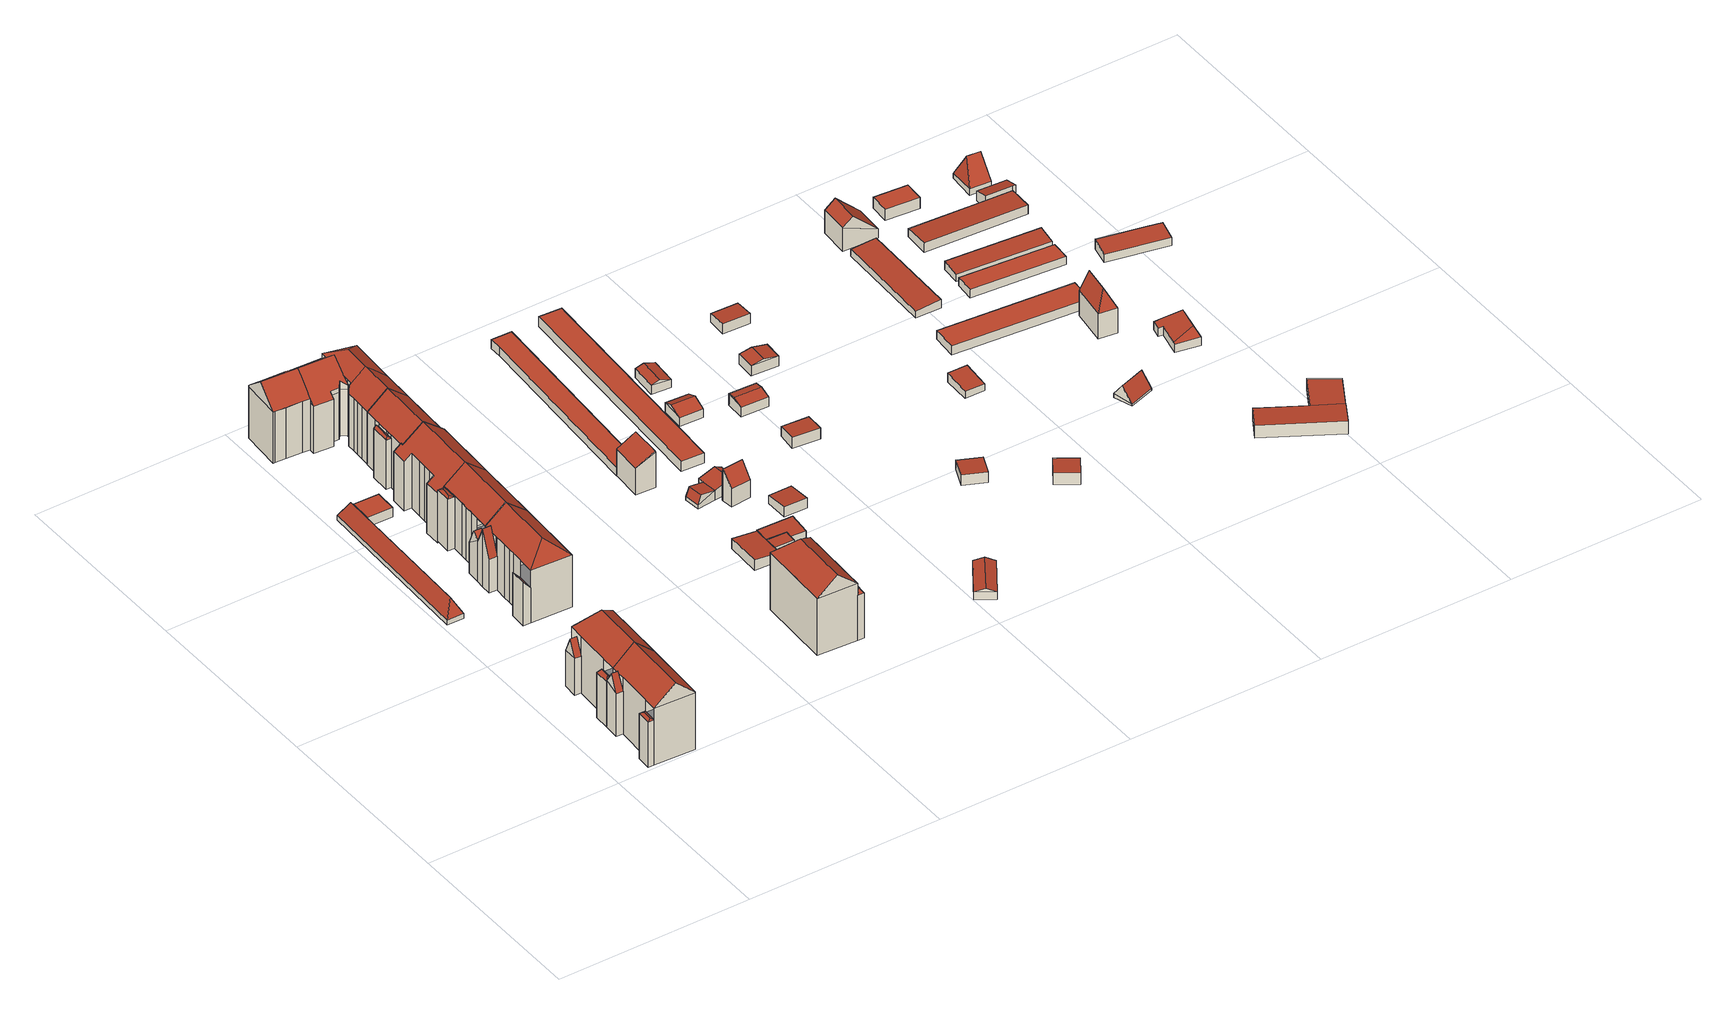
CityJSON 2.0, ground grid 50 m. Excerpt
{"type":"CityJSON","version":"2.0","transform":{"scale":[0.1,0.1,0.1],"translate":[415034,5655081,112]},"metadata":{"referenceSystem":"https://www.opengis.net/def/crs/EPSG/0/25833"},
"CityObjects":{
"building1":{"type":"Building","attributes":{"Gemeindeschluessel":14612000,"Geometrietyp2DReferenz":"3000","function":"31001_9998","roofType":"9999"},"children":["building1-1","building1-2","building1-3"]},
"building1-1":{"type":"BuildingPart","attributes":{"Dachtyp_tdc":"tdcGableRoof","Dachneigung":41.75,"QualitaetDacherkennung":92,"Geometrietyp2DReferenz":"3000","measuredHeight":20.27,"roofType":"3100"},"parents":["building1"],"geometry":[{"type":"MultiSurface","lod":"2","boundaries":[[[0,1,2,3,4,5]],[[6,7,8,9,10]],[[7,11,12,8]],[[11,13,14,15,12]],[[1,0,13,16,17,6,18,19]],[[20,21,17,16]],[[7,21,20,11]],[[6,17,21,7]],[[11,20,16,13]],[[4,3,9,8,12,15]]],"semantics":{"surfaces":[{"type":"WallSurface"},{"type":"RoofSurface"},{"type":"GroundSurface"}],"values":[0,0,0,0,1,1,0,0,0,2]}}]},
"building1-2":{"type":"BuildingPart","attributes":{"Dachtyp_tdc":"tdcFreeFormRoof","Dachneigung":27.62,"QualitaetDacherkennung":25,"Geometrietyp2DReferenz":"3000","measuredHeight":12.66,"roofType":"5000"},"parents":["building1"],"geometry":[{"type":"MultiSurface","lod":"2","boundaries":[[[14,22,23,15]],[[22,24,25,23]],[[24,5,4,25]],[[26,5,24]],[[27,26,24,22]],[[27,22,14]],[[26,27,14,5]],[[15,23,25,4]]],"semantics":{"surfaces":[{"type":"WallSurface"},{"type":"RoofSurface"},{"type":"GroundSurface"}],"values":[0,0,0,1,1,1,1,2]}}]},
"building1-3":{"type":"BuildingPart","attributes":{"Dachtyp_tdc":"tdcGableRoof","Dachneigung":64.54,"QualitaetDacherkennung":13,"Geometrietyp2DReferenz":"3000","measuredHeight":15.9,"roofType":"3100"},"parents":["building1"],"geometry":[{"type":"MultiSurface","lod":"2","boundaries":[[[28,29,30,31]],[[29,10,9,30]],[[2,28,31,3]],[[2,19,32,33,28]],[[33,32,18,10,29]],[[28,33,29]],[[31,30,9,3]]],"semantics":{"surfaces":[{"type":"WallSurface"},{"type":"RoofSurface"},{"type":"GroundSurface"}],"values":[0,0,0,1,1,0,2]}}]},
"building2":{"type":"Building","attributes":{"Gemeindeschluessel":14612000,"Geometrietyp2DReferenz":"3000","function":"31001_9998","roofType":"9999"},"children":["building2-1","building2-2","building2-3"]},
"building2-1":{"type":"BuildingPart","attributes":{"Dachtyp_tdc":"tdcHipAndGableRoof","Dachneigung":41.83,"QualitaetDacherkennung":87,"Geometrietyp2DReferenz":"3000","measuredHeight":20.34,"roofType":"5000"},"parents":["building2"],"geometry":[{"type":"MultiSurface","lod":"2","boundaries":[[[17,6,34,9,35]],[[36,37,38,39,40,41]],[[42,43,44,45,46]],[[43,47,48,44]],[[47,21,8,48]],[[21,17,35,8]],[[43,42,49]],[[42,37,36,6,17,49]],[[17,21,47,43,49]],[[35,9,40,39,45,44,48,8]]],"semantics":{"surfaces":[{"type":"WallSurface"},{"type":"RoofSurface"},{"type":"GroundSurface"}],"values":[0,0,0,0,0,0,1,1,1,2]}}]},
"building2-2":{"type":"BuildingPart","attributes":{"Dachtyp_tdc":"tdcFreeFormRoof","Dachneigung":52.11,"QualitaetDacherkennung":20,"Geometrietyp2DReferenz":"3000","measuredHeight":13.3,"roofType":"5000"},"parents":["building2"],"geometry":[{"type":"MultiSurface","lod":"2","boundaries":[[[50,51,52,30]],[[51,41,40,52]],[[34,50,30,9]],[[41,51,53]],[[51,50,54,53]],[[50,34,54]],[[34,41,53,54]],[[30,52,40,9]]],"semantics":{"surfaces":[{"type":"WallSurface"},{"type":"RoofSurface"},{"type":"GroundSurface"}],"values":[0,0,0,1,1,1,1,2]}}]},
"building2-3":{"type":"BuildingPart","attributes":{"Dachtyp_tdc":"tdcGableRoof","Dachneigung":65.52,"QualitaetDacherkennung":13,"Geometrietyp2DReferenz":"3000","measuredHeight":14.2,"roofType":"3100"},"parents":["building2"],"geometry":[{"type":"MultiSurface","lod":"2","boundaries":[[[38,55,56,39]],[[55,57,58,56]],[[57,46,45,58]],[[57,55,59]],[[55,38,60,59]],[[46,57,59,60]],[[39,56,58,45]]],"semantics":{"surfaces":[{"type":"WallSurface"},{"type":"RoofSurface"},{"type":"GroundSurface"}],"values":[0,0,0,0,1,1,2]}}]},
"building3":{"type":"Building","attributes":{"Gemeindeschluessel":14612000,"Geometrietyp2DReferenz":"3000","function":"31001_2463","roofType":"9999"},"children":["building3-1","building3-2"]},
"building3-1":{"type":"BuildingPart","attributes":{"Dachtyp_tdc":"tdcPolyFlatRoof","Dachneigung":0,"QualitaetDacherkennung":89,"Geometrietyp2DReferenz":"3000","measuredHeight":2.68,"roofType":"1000"},"parents":["building3"],"geometry":[{"type":"MultiSurface","lod":"2","boundaries":[[[61,62,63,64]],[[62,65,66,67,63]],[[68,61,64,69,70]],[[68,65,62,61]],[[64,63,67,69]]],"semantics":{"surfaces":[{"type":"WallSurface"},{"type":"RoofSurface"},{"type":"GroundSurface"}],"values":[0,0,0,1,2]}}]},
"building3-2":{"type":"BuildingPart","attributes":{"Dachtyp_tdc":"tdcFreeFormRoof","Dachneigung":61.51,"QualitaetDacherkennung":17,"Geometrietyp2DReferenz":"3000","measuredHeight":5.32,"roofType":"5000"},"parents":["building3"],"geometry":[{"type":"MultiSurface","lod":"2","boundaries":[[[71,72,73,74]],[[72,70,69,73]],[[66,75,76,67]],[[75,71,74,76]],[[77,70,72]],[[78,77,72,71]],[[78,71,75]],[[77,78,75,66,70]],[[74,73,69,67,76]]],"semantics":{"surfaces":[{"type":"WallSurface"},{"type":"RoofSurface"},{"type":"GroundSurface"}],"values":[0,0,0,0,1,1,1,1,2]}}]},
"building4":{"type":"Building","attributes":{"Gemeindeschluessel":14612000,"Geometrietyp2DReferenz":"3000","function":"31001_9998","roofType":"9999"},"children":["building4-1","building4-2","building4-3"]},
"building4-1":{"type":"BuildingPart","attributes":{"Dachtyp_tdc":"tdcPolyFlatRoof","Dachneigung":49.06,"QualitaetDacherkennung":17,"Geometrietyp2DReferenz":"3000","measuredHeight":11.86,"roofType":"2100"},"parents":["building4"],"geometry":[{"type":"MultiSurface","lod":"2","boundaries":[[[79,80,81,82]],[[83,84,85,86]],[[84,79,82,85]],[[84,83,80,79]],[[82,81,86,85]]],"semantics":{"surfaces":[{"type":"WallSurface"},{"type":"RoofSurface"},{"type":"GroundSurface"}],"values":[0,0,0,1,2]}}]},
"building4-2":{"type":"BuildingPart","attributes":{"Dachtyp_tdc":"tdcHipAndGableRoof","Dachneigung":39.12,"QualitaetDacherkennung":84,"Geometrietyp2DReferenz":"3000","measuredHeight":18.7,"roofType":"5000"},"parents":["building4"],"geometry":[{"type":"MultiSurface","lod":"2","boundaries":[[[87,88,89,90]],[[88,91,92,93,89]],[[94,95,96,97,98]],[[95,99,100,96]],[[99,101,102,100]],[[101,103,104,102]],[[103,105,83,86,104]],[[106,107,108,81,80]],[[107,87,90,108]],[[105,103,109]],[[103,101,99,95,109]],[[95,94,110,111,112,91,88,87,107,106,105,109]],[[90,89,93,113,97,96,100,102,104,86,81,108]]],"semantics":{"surfaces":[{"type":"WallSurface"},{"type":"RoofSurface"},{"type":"GroundSurface"}],"values":[0,0,0,0,0,0,0,0,0,1,1,1,2]}}]},
"building4-3":{"type":"BuildingPart","attributes":{"Dachtyp_tdc":"tdcGableRoof","Dachneigung":68.64,"QualitaetDacherkennung":20,"Geometrietyp2DReferenz":"3000","measuredHeight":15.88,"roofType":"3100"},"parents":["building4"],"geometry":[{"type":"MultiSurface","lod":"2","boundaries":[[[114,115,92,112,116]],[[116,110,98,117,114]],[[113,93,118,119,120,97]],[[92,115,118,93]],[[115,114,119,118]],[[114,117,120,119]],[[117,98,97,120]]],"semantics":{"surfaces":[{"type":"RoofSurface"},{"type":"GroundSurface"},{"type":"WallSurface"}],"values":[0,0,1,2,2,2,2]}}]},
"building5":{"type":"Building","attributes":{"Gemeindeschluessel":14612000,"Geometrietyp2DReferenz":"3000","function":"31001_9998","roofType":"9999"},"children":["building5-1","building5-2","building5-3"]},
"building5-1":{"type":"BuildingPart","attributes":{"Dachtyp_tdc":"tdcGableRoof","Dachneigung":39.3,"QualitaetDacherkennung":92,"Geometrietyp2DReferenz":"3000","measuredHeight":18.66,"roofType":"3100"},"parents":["building5"],"geometry":[{"type":"MultiSurface","lod":"2","boundaries":[[[101,121,100,102]],[[121,122,123,97,100]],[[124,125,126]],[[124,127,128,125]],[[127,129,130,128]],[[129,131,132,130]],[[131,133,134,135,132]],[[136,137,138]],[[136,139,140,137]],[[139,101,102,140]],[[139,141,95,99,101]],[[142,143,144,145,146,94,95,141,147]],[[133,142,147,136]],[[136,147,141,139]],[[121,99,95,94,122]],[[122,94,146,124]],[[124,146,145,127]],[[127,145,144,129]],[[129,144,143,131]],[[131,143,142,133]],[[101,99,121]],[[102,100,97,125,128,130,132,135,137,140]]],"semantics":{"surfaces":[{"type":"WallSurface"},{"type":"RoofSurface"},{"type":"GroundSurface"}],"values":[0,0,0,0,0,0,0,0,0,0,1,1,0,0,0,0,0,0,0,0,0,2]}}]},
"building5-2":{"type":"BuildingPart","attributes":{"Dachtyp_tdc":"tdcFreeFormRoof","Dachneigung":21.57,"QualitaetDacherkennung":10,"Geometrietyp2DReferenz":"3000","measuredHeight":14.29,"roofType":"5000"},"parents":["building5"],"geometry":[{"type":"MultiSurface","lod":"2","boundaries":[[[134,148,149,135]],[[148,150,151,149]],[[150,138,137,151]],[[152,138,150]],[[153,152,150,148]],[[153,148,134]],[[152,153,134,138]],[[135,149,151,137]]],"semantics":{"surfaces":[{"type":"WallSurface"},{"type":"RoofSurface"},{"type":"GroundSurface"}],"values":[0,0,0,1,1,1,1,2]}}]},
"building5-3":{"type":"BuildingPart","attributes":{"Dachtyp_tdc":"tdcGableRoof","Dachneigung":68.81,"QualitaetDacherkennung":6,"Geometrietyp2DReferenz":"3000","measuredHeight":12.72,"roofType":"3100"},"parents":["building5"],"geometry":[{"type":"MultiSurface","lod":"2","boundaries":[[[154,126,125,155]],[[123,156,120,97]],[[156,154,155,120]],[[154,156,157]],[[126,154,157,158]],[[156,123,158,157]],[[155,125,97,120]]],"semantics":{"surfaces":[{"type":"WallSurface"},{"type":"RoofSurface"},{"type":"GroundSurface"}],"values":[0,0,0,0,1,1,2]}}]},
"building6":{"type":"Building","attributes":{"Dachtyp_tdc":"tdcFreeFormRoof","Gemeindeschluessel":14612000,"Dachneigung":39.11,"QualitaetDacherkennung":83,"Geometrietyp2DReferenz":"3000","measuredHeight":19.17,"function":"31001_9998","roofType":"5000"},"geometry":[{"type":"Solid","lod":"2","boundaries":[[[[159,160,161,162]],[[160,163,164,161]],[[163,165,166,164]],[[165,167,168,166]],[[167,169,170,168]],[[169,171,172,170]],[[171,173,174,172]],[[173,139,175,174]],[[139,176,177,175]],[[176,178,179,177]],[[178,180,181,179]],[[180,182,183,181]],[[182,184,185,183]],[[184,186,187,185]],[[186,159,162,187]],[[139,173,171,188,189]],[[189,188,169,167,165,163,160,159,186,184,182,180,178,176]],[[171,169,188]],[[176,139,189]],[[162,161,164,166,168,170,172,174,175,177,179,181,183,185,187]]]],"semantics":{"surfaces":[{"type":"WallSurface"},{"type":"RoofSurface"},{"type":"GroundSurface"}],"values":[[0,0,0,0,0,0,0,0,0,0,0,0,0,0,0,1,1,0,0,2]]}}]},
"building7":{"type":"Building","attributes":{"Gemeindeschluessel":14612000,"Geometrietyp2DReferenz":"3000","function":"31001_9998","roofType":"9999"},"children":["building7-1","building7-2","building7-3","building7-4"]},
"building7-1":{"type":"BuildingPart","attributes":{"Dachtyp_tdc":"tdcHipAndGableRoof","Dachneigung":40.06,"QualitaetDacherkennung":67,"Geometrietyp2DReferenz":"3000","measuredHeight":18.54,"roofType":"5000"},"parents":["building7"],"geometry":[{"type":"MultiSurface","lod":"2","boundaries":[[[190,191,192,193,194]],[[191,195,196,192]],[[197,198,199,200,201,202]],[[203,204,205]],[[206,207,208,209,210,205,204,211,212]],[[195,203,205,210,213]],[[190,214,204,203,191]],[[197,207,206,198]],[[191,203,195]],[[201,193,192,196,215,202]]],"semantics":{"surfaces":[{"type":"WallSurface"},{"type":"RoofSurface"},{"type":"GroundSurface"}],"values":[0,0,0,1,1,1,0,0,0,2]}}]},
"building7-2":{"type":"BuildingPart","attributes":{"Dachtyp_tdc":"tdcGableRoof","Dachneigung":39.89,"QualitaetDacherkennung":94,"Geometrietyp2DReferenz":"3000","measuredHeight":18.56,"roofType":"3100"},"parents":["building7"],"geometry":[{"type":"MultiSurface","lod":"2","boundaries":[[[216,217,218,219]],[[217,220,221,218]],[[220,222,223,224,221]],[[225,226,227,228,229]],[[226,230,231,227]],[[230,232,233,231]],[[232,234,235,233]],[[234,216,219,235]],[[236,237,238,239,240,226,225,241]],[[237,236,242,243,244,245]],[[234,238,237,245,216]],[[216,245,244,217]],[[217,244,243,220]],[[220,243,242,246,222]],[[226,240,230]],[[230,240,239,232]],[[232,239,238,234]],[[219,218,221,224,228,227,231,233,235]]],"semantics":{"surfaces":[{"type":"WallSurface"},{"type":"RoofSurface"},{"type":"GroundSurface"}],"values":[0,0,0,0,0,0,0,0,1,1,0,0,0,0,0,0,0,2]}}]},
"building7-3":{"type":"BuildingPart","attributes":{"Dachtyp_tdc":"tdcFreeFormRoof","Dachneigung":38.88,"QualitaetDacherkennung":85,"Geometrietyp2DReferenz":"3000","measuredHeight":18.52,"roofType":"5000"},"parents":["building7"],"geometry":[{"type":"MultiSurface","lod":"2","boundaries":[[[247,229,228,248]],[[223,194,193,224]],[[200,249,250,201]],[[249,251,252,250]],[[251,253,254,252]],[[253,255,256,254]],[[255,247,248,256]],[[199,257,212,258,236,241,259,247,255,260,261,262]],[[214,246,236,258,211]],[[223,222,246,214,190,194]],[[200,199,262,249]],[[249,262,261,251]],[[251,261,260,253]],[[253,260,255]],[[247,259,225,229]],[[248,228,224,193,201,250,252,254,256]]],"semantics":{"surfaces":[{"type":"WallSurface"},{"type":"RoofSurface"},{"type":"GroundSurface"}],"values":[0,0,0,0,0,0,0,1,1,0,0,0,0,0,0,2]}}]},
"building7-4":{"type":"BuildingPart","attributes":{"Dachtyp_tdc":"tdcFreeFormRoof","Dachneigung":39.91,"QualitaetDacherkennung":92,"Geometrietyp2DReferenz":"3000","measuredHeight":18.57,"roofType":"5000"},"parents":["building7"],"geometry":[{"type":"MultiSurface","lod":"2","boundaries":[[[263,264,265,266]],[[264,267,268,265]],[[267,269,270,268]],[[269,271,272,270]],[[271,273,274,272]],[[273,275,276,274]],[[275,277,278,276]],[[277,207,197,202,278]],[[279,280,196,195]],[[279,263,266,280]],[[281,208,207,277,275,273,271,269,267,264,263]],[[263,279,195,213,210,281]],[[266,265,268,270,272,274,276,278,202,215,196,280]]],"semantics":{"surfaces":[{"type":"WallSurface"},{"type":"RoofSurface"},{"type":"GroundSurface"}],"values":[0,0,0,0,0,0,0,0,0,0,1,1,2]}}]},
"building8":{"type":"Building","attributes":{"Gemeindeschluessel":14612000,"Geometrietyp2DReferenz":"3000","function":"31001_9998","roofType":"9999"},"children":["building8-1","building8-2"]},
"building8-1":{"type":"BuildingPart","attributes":{"Dachtyp_tdc":"tdcFreeFormRoof","Dachneigung":47.4,"QualitaetDacherkennung":16,"Geometrietyp2DReferenz":"3000","measuredHeight":14.06,"roofType":"5000"},"parents":["building8"],"geometry":[{"type":"MultiSurface","lod":"2","boundaries":[[[282,283,284,285]],[[283,286,287,284]],[[286,288,289,287]],[[290,291,286,283]],[[290,283,282]],[[291,290,282,288]],[[286,291,288]],[[284,287,289,285]]],"semantics":{"surfaces":[{"type":"WallSurface"},{"type":"RoofSurface"},{"type":"GroundSurface"}],"values":[0,0,0,1,1,1,0,2]}}]},
"building8-2":{"type":"BuildingPart","attributes":{"Dachtyp_tdc":"tdcGableRoof","Dachneigung":39.94,"QualitaetDacherkennung":91,"Geometrietyp2DReferenz":"3000","measuredHeight":18.65,"roofType":"3100"},"parents":["building8"],"geometry":[{"type":"MultiSurface","lod":"2","boundaries":[[[292,282,285]],[[293,294,295,289,288]],[[294,267,296,295]],[[267,264,297,296]],[[264,263,298,297]],[[263,279,299,298]],[[279,300,301,299]],[[300,302,303,301]],[[302,304,305,303]],[[304,306,307,305]],[[306,308,309,307]],[[308,292,285,309]],[[304,302,300,279,263]],[[263,264,267,294,293,292,308,306,304]],[[285,289,295,296,297,298,299,301,303,305,307,309]]],"semantics":{"surfaces":[{"type":"WallSurface"},{"type":"RoofSurface"},{"type":"GroundSurface"}],"values":[0,0,0,0,0,0,0,0,0,0,0,0,1,1,2]}}]},
"building9":{"type":"Building","attributes":{"Gemeindeschluessel":14612000,"Geometrietyp2DReferenz":"3000","function":"31001_9998","roofType":"9999"},"children":["building9-1","building9-2","building9-3"]},
"building9-1":{"type":"BuildingPart","attributes":{"Dachtyp_tdc":"tdcFreeFormRoof","Dachneigung":47.9,"QualitaetDacherkennung":11,"Geometrietyp2DReferenz":"3000","measuredHeight":13.35,"roofType":"5000"},"parents":["building9"],"geometry":[{"type":"MultiSurface","lod":"2","boundaries":[[[310,311,312,313]],[[311,314,315,312]],[[314,316,317,315]],[[318,316,314]],[[319,318,314,311]],[[319,311,310]],[[318,319,310,316]],[[313,312,315,317]]],"semantics":{"surfaces":[{"type":"WallSurface"},{"type":"RoofSurface"},{"type":"GroundSurface"}],"values":[0,0,0,0,1,1,1,2]}}]},
"building9-2":{"type":"BuildingPart","attributes":{"Dachtyp_tdc":"tdcFreeFormRoof","Dachneigung":52.57,"QualitaetDacherkennung":13,"Geometrietyp2DReferenz":"3000","measuredHeight":13.52,"roofType":"5000"},"parents":["building9"],"geometry":[{"type":"MultiSurface","lod":"2","boundaries":[[[320,321,322,323]],[[324,325,326,327]],[[325,320,323,326]],[[328,325,324]],[[329,328,324,321]],[[329,321,320]],[[328,329,320,325]],[[323,322,327,326]]],"semantics":{"surfaces":[{"type":"WallSurface"},{"type":"RoofSurface"},{"type":"GroundSurface"}],"values":[0,0,0,0,1,1,1,2]}}]},
"building9-3":{"type":"BuildingPart","attributes":{"Dachtyp_tdc":"tdcHipAndGableRoof","Dachneigung":40.22,"QualitaetDacherkennung":90,"Geometrietyp2DReferenz":"3000","measuredHeight":19.96,"roofType":"5000"},"parents":["building9"],"geometry":[{"type":"MultiSurface","lod":"2","boundaries":[[[330,331,310,313,332]],[[333,334,324,327,317,316]],[[335,336,337,322,321]],[[336,330,332,337]],[[338,339,340]],[[336,341,340,339]],[[342,343,338,340,341,344]],[[334,342,344,335]],[[335,344,341,336]],[[333,343,342,334]],[[331,338,343,333]],[[330,339,338,331]],[[336,339,330]],[[332,313,317,327,322,337]]],"semantics":{"surfaces":[{"type":"WallSurface"},{"type":"RoofSurface"},{"type":"GroundSurface"}],"values":[0,0,0,0,1,1,1,0,0,0,0,0,0,2]}}]},
"building10":{"type":"Building","attributes":{"Dachtyp_tdc":"tdcPolyFlatRoof","Gemeindeschluessel":14612000,"Dachneigung":5.56,"QualitaetDacherkennung":92,"Geometrietyp2DReferenz":"3000","measuredHeight":2.89,"function":"31001_9998","roofType":"2100"},"geometry":[{"type":"Solid","lod":"2","boundaries":[[[[345,346,347,348]],[[346,349,350,347]],[[349,351,352,350]],[[351,353,354,352]],[[353,355,356,354]],[[355,345,348,356]],[[355,353,351,349,346,345]],[[348,347,350,352,354,356]]]],"semantics":{"surfaces":[{"type":"WallSurface"},{"type":"RoofSurface"},{"type":"GroundSurface"}],"values":[[0,0,0,0,0,0,1,2]]}}]},
"building11":{"type":"Building","attributes":{"Dachtyp_tdc":"tdcGableRoof","Gemeindeschluessel":14612000,"Dachneigung":29.45,"QualitaetDacherkennung":0,"Geometrietyp2DReferenz":"3000","BezugspunktDach":"2000","measuredHeight":10,"function":"31001_2463"},"geometry":[{"type":"MultiSurface","lod":"2","boundaries":[[[357,358,359,360]],[[361,362,360,359]],[[358,357,363,364]],[[357,362,365,363]],[[362,361,366,365]],[[361,358,364,366]],[[362,357,360]],[[358,361,359]],[[364,363,365,366]]],"semantics":{"surfaces":[{"type":"RoofSurface"},{"type":"WallSurface"},{"type":"GroundSurface"}],"values":[0,0,1,1,1,1,1,1,2]}}]},
"building12":{"type":"Building","attributes":{"Dachtyp_tdc":"tdcPolyFlatRoof","Gemeindeschluessel":14612000,"Dachneigung":4.2,"QualitaetDacherkennung":88,"Geometrietyp2DReferenz":"3000","measuredHeight":2.11,"function":"31001_9998","roofType":"2100"},"geometry":[{"type":"Solid","lod":"2","boundaries":[[[[367,368,369,370]],[[368,371,372,369]],[[371,373,374,372]],[[373,375,376,374]],[[375,367,370,376]],[[375,373,371,368,367]],[[370,369,372,374,376]]]],"semantics":{"surfaces":[{"type":"WallSurface"},{"type":"RoofSurface"},{"type":"GroundSurface"}],"values":[[0,0,0,0,0,1,2]]}}]},
"building13":{"type":"Building","attributes":{"Gemeindeschluessel":14612000,"Dachtyp_tdc":"tdcPolyFlatRoof","Dachneigung":5.04,"QualitaetDacherkennung":83,"Geometrietyp2DReferenz":"3000","measuredHeight":2.4,"function":"31001_9998","roofType":"2100"},"geometry":[{"type":"Solid","lod":"2","boundaries":[[[[377,378,350,352]],[[378,379,380,350]],[[379,381,382,380]],[[381,373,383,382]],[[373,371,384,383]],[[371,377,352,384]],[[371,373,381,379,378,377]],[[352,350,380,382,383,384]]]],"semantics":{"surfaces":[{"type":"WallSurface"},{"type":"RoofSurface"},{"type":"GroundSurface"}],"values":[[0,0,0,0,0,0,1,2]]}}]},
"building14":{"type":"Building","attributes":{"Gemeindeschluessel":14612000,"Geometrietyp2DReferenz":"3000","function":"31001_9998","roofType":"9999"},"children":["building14-1","building14-2","building14-3"]},
"building14-1":{"type":"BuildingPart","attributes":{"Dachtyp_tdc":"tdcGableRoof","Dachneigung":54.87,"QualitaetDacherkennung":4,"Geometrietyp2DReferenz":"3000","measuredHeight":8.81,"roofType":"3100"},"parents":["building14"],"geometry":[{"type":"MultiSurface","lod":"2","boundaries":[[[385,386,387,388,389]],[[386,390,391,387]],[[390,392,393,391]],[[392,394,395,393]],[[394,396,397,395]],[[396,398,399,397]],[[398,400,401,402,399]],[[394,392,390,386]],[[386,385,400,398,396,394]],[[402,403,388,387,391,393,395,397,399]]],"semantics":{"surfaces":[{"type":"WallSurface"},{"type":"RoofSurface"},{"type":"GroundSurface"}],"values":[0,0,0,0,0,0,0,1,1,2]}}]},
"building14-2":{"type":"BuildingPart","attributes":{"Dachtyp_tdc":"tdcGableRoof","Dachneigung":12.11,"QualitaetDacherkennung":13,"Geometrietyp2DReferenz":"3000","measuredHeight":3.61,"roofType":"3100"},"parents":["building14"],"geometry":[{"type":"MultiSurface","lod":"2","boundaries":[[[404,405,406,407]],[[405,408,409,406]],[[408,410,411,409]],[[410,412,413,411]],[[412,389,388,413]],[[401,414,415,402]],[[416,389,412,410,408]],[[408,405,404,414,401,416]],[[407,406,409,411,413,388,403,402,415]]],"semantics":{"surfaces":[{"type":"WallSurface"},{"type":"RoofSurface"},{"type":"GroundSurface"}],"values":[0,0,0,0,0,0,1,1,2]}}]},
"building14-3":{"type":"BuildingPart","attributes":{"Dachtyp_tdc":"tdcGableRoof","Dachneigung":10.46,"QualitaetDacherkennung":18,"Geometrietyp2DReferenz":"3000","measuredHeight":3.41,"roofType":"3100"},"parents":["building14"],"geometry":[{"type":"MultiSurface","lod":"2","boundaries":[[[417,418,415,414]],[[417,419,420,418]],[[419,404,407,420]],[[417,414,421]],[[404,419,422]],[[414,404,422,421]],[[419,417,421,422]],[[407,415,418,420]]],"semantics":{"surfaces":[{"type":"WallSurface"},{"type":"RoofSurface"},{"type":"GroundSurface"}],"values":[0,0,0,0,0,1,1,2]}}]},
"building15":{"type":"Building","attributes":{"Dachtyp_tdc":"tdcPolyFlatRoof","Gemeindeschluessel":14612000,"Dachneigung":0,"QualitaetDacherkennung":63,"Geometrietyp2DReferenz":"3000","measuredHeight":2.4,"function":"31001_2463","roofType":"1000"},"geometry":[{"type":"Solid","lod":"2","boundaries":[[[[423,424,425,426]],[[424,427,428,425]],[[427,429,430,428]],[[429,431,432,430]],[[431,423,426,432]],[[431,429,427,424,423]],[[426,425,428,430,432]]]],"semantics":{"surfaces":[{"type":"WallSurface"},{"type":"RoofSurface"},{"type":"GroundSurface"}],"values":[[0,0,0,0,0,1,2]]}}]},
"building16":{"type":"Building","attributes":{"Dachtyp_tdc":"tdcPolyFlatRoof","Gemeindeschluessel":14612000,"Dachneigung":5.46,"QualitaetDacherkennung":98,"Geometrietyp2DReferenz":"3000","measuredHeight":2.78,"function":"31001_9998","roofType":"2100"},"geometry":[{"type":"Solid","lod":"2","boundaries":[[[[433,434,435,436]],[[434,437,438,435]],[[437,439,440,438]],[[439,433,436,440]],[[439,437,434,433]],[[436,435,438,440]]]],"semantics":{"surfaces":[{"type":"WallSurface"},{"type":"RoofSurface"},{"type":"GroundSurface"}],"values":[[0,0,0,0,1,2]]}}]},
"building17":{"type":"Building","attributes":{"Dachtyp_tdc":"tdcGableRoof","Gemeindeschluessel":14612000,"Dachneigung":17.88,"QualitaetDacherkennung":76,"Geometrietyp2DReferenz":"3000","measuredHeight":3,"function":"31001_9998","roofType":"3100"},"geometry":[{"type":"Solid","lod":"2","boundaries":[[[[441,442,443,444]],[[442,445,446,443]],[[445,447,448,446]],[[447,441,444,448]],[[445,442,449]],[[441,447,450]],[[442,441,450,449]],[[447,445,449,450]],[[444,443,446,448]]]],"semantics":{"surfaces":[{"type":"WallSurface"},{"type":"RoofSurface"},{"type":"GroundSurface"}],"values":[[0,0,0,0,0,0,1,1,2]]}}]},
"building18":{"type":"Building","attributes":{"Dachtyp_tdc":"tdcPolyFlatRoof","Gemeindeschluessel":14612000,"Dachneigung":0,"QualitaetDacherkennung":57,"Geometrietyp2DReferenz":"3000","measuredHeight":2.67,"function":"31001_2463","roofType":"1000"},"geometry":[{"type":"Solid","lod":"2","boundaries":[[[[451,452,453,454]],[[452,455,456,453]],[[455,457,458,456]],[[457,451,454,458]],[[457,455,452,451]],[[454,453,456,458]]]],"semantics":{"surfaces":[{"type":"WallSurface"},{"type":"RoofSurface"},{"type":"GroundSurface"}],"values":[[0,0,0,0,1,2]]}}]},
"building19":{"type":"Building","attributes":{"Dachtyp_tdc":"tdcGableRoof","Gemeindeschluessel":14612000,"Dachneigung":24.16,"QualitaetDacherkennung":95,"Geometrietyp2DReferenz":"3000","measuredHeight":3.74,"function":"31001_9998","roofType":"3100"},"geometry":[{"type":"Solid","lod":"2","boundaries":[[[[459,460,461,462]],[[460,463,464,461]],[[463,465,466,464]],[[465,459,462,466]],[[463,460,467]],[[459,465,468]],[[460,459,468,467]],[[465,463,467,468]],[[462,461,464,466]]]],"semantics":{"surfaces":[{"type":"WallSurface"},{"type":"RoofSurface"},{"type":"GroundSurface"}],"values":[[0,0,0,0,0,0,1,1,2]]}}]},
"building20":{"type":"Building","attributes":{"Dachtyp_tdc":"tdcGableRoof","Gemeindeschluessel":14612000,"Dachneigung":16.86,"QualitaetDacherkennung":70,"Geometrietyp2DReferenz":"3000","measuredHeight":3.12,"function":"31001_9998","roofType":"3100"},"geometry":[{"type":"Solid","lod":"2","boundaries":[[[[469,470,471,472]],[[470,473,474,471]],[[473,475,476,474]],[[475,469,472,476]],[[473,470,477]],[[469,475,478]],[[470,469,478,477]],[[475,473,477,478]],[[472,471,474,476]]]],"semantics":{"surfaces":[{"type":"WallSurface"},{"type":"RoofSurface"},{"type":"GroundSurface"}],"values":[[0,0,0,0,0,0,1,1,2]]}}]},
"building21":{"type":"Building","attributes":{"Dachtyp_tdc":"tdcPolyFlatRoof","Gemeindeschluessel":14612000,"Dachneigung":2.77,"QualitaetDacherkennung":88,"Geometrietyp2DReferenz":"3000","measuredHeight":3.02,"function":"31001_9998","roofType":"2100"},"geometry":[{"type":"Solid","lod":"2","boundaries":[[[[479,480,481,482]],[[480,483,484,481]],[[483,485,486,484]],[[485,479,482,486]],[[485,483,480,479]],[[482,481,484,486]]]],"semantics":{"surfaces":[{"type":"WallSurface"},{"type":"RoofSurface"},{"type":"GroundSurface"}],"values":[[0,0,0,0,1,2]]}}]},
"building22":{"type":"Building","attributes":{"Dachtyp_tdc":"tdcGableRoof","Gemeindeschluessel":14612000,"Dachneigung":16.09,"QualitaetDacherkennung":62,"Geometrietyp2DReferenz":"3000","measuredHeight":3.48,"function":"31001_9998","roofType":"3100"},"geometry":[{"type":"Solid","lod":"2","boundaries":[[[[487,488,489,490]],[[488,491,492,489]],[[491,493,494,492]],[[493,487,490,494]],[[491,488,495]],[[487,493,496]],[[488,487,496,495]],[[493,491,495,496]],[[490,489,492,494]]]],"semantics":{"surfaces":[{"type":"WallSurface"},{"type":"RoofSurface"},{"type":"GroundSurface"}],"values":[[0,0,0,0,0,0,1,1,2]]}}]},
"building23":{"type":"Building","attributes":{"Dachtyp_tdc":"tdcPolyFlatRoof","Gemeindeschluessel":14612000,"Dachneigung":4.7,"QualitaetDacherkennung":74,"Geometrietyp2DReferenz":"3000","measuredHeight":2.89,"function":"31001_9998","roofType":"2100"},"geometry":[{"type":"Solid","lod":"2","boundaries":[[[[497,498,499,500]],[[498,501,502,499]],[[501,503,504,502]],[[503,497,500,504]],[[503,501,498,497]],[[500,499,502,504]]]],"semantics":{"surfaces":[{"type":"WallSurface"},{"type":"RoofSurface"},{"type":"GroundSurface"}],"values":[[0,0,0,0,1,2]]}}]},
"building24":{"type":"Building","attributes":{"Dachtyp_tdc":"tdcGableRoof","Gemeindeschluessel":14612000,"Dachneigung":11.42,"QualitaetDacherkennung":83,"Geometrietyp2DReferenz":"3000","measuredHeight":3.38,"function":"31001_9998","roofType":"3100"},"geometry":[{"type":"Solid","lod":"2","boundaries":[[[[505,506,507,508]],[[506,509,510,507]],[[509,511,512,510]],[[511,505,508,512]],[[509,506,513]],[[505,511,514]],[[506,505,514,513]],[[511,509,513,514]],[[508,507,510,512]]]],"semantics":{"surfaces":[{"type":"WallSurface"},{"type":"RoofSurface"},{"type":"GroundSurface"}],"values":[[0,0,0,0,0,0,1,1,2]]}}]},
"building25":{"type":"Building","attributes":{"Dachtyp_tdc":"tdcPolyFlatRoof","Gemeindeschluessel":14612000,"Dachneigung":3.65,"QualitaetDacherkennung":87,"Geometrietyp2DReferenz":"3000","measuredHeight":2.79,"function":"31001_9998","roofType":"2100"},"geometry":[{"type":"Solid","lod":"2","boundaries":[[[[515,516,517,518]],[[516,519,520,517]],[[519,521,522,520]],[[521,519,516,515]],[[518,517,520,522]],[[521,515,518,522]]]],"semantics":{"surfaces":[{"type":"WallSurface"},{"type":"RoofSurface"},{"type":"GroundSurface"}],"values":[[0,0,0,1,2,0]]}}]},
"building26":{"type":"Building","attributes":{"Dachtyp_tdc":"tdcPolyFlatRoof","Gemeindeschluessel":14612000,"Dachneigung":4.2,"QualitaetDacherkennung":72,"Geometrietyp2DReferenz":"3000","measuredHeight":3.06,"function":"31001_9998","roofType":"2100"},"geometry":[{"type":"Solid","lod":"2","boundaries":[[[[523,524,525,526]],[[524,527,528,525]],[[527,529,530,528]],[[529,523,526,530]],[[529,527,524,523]],[[526,525,528,530]]]],"semantics":{"surfaces":[{"type":"WallSurface"},{"type":"RoofSurface"},{"type":"GroundSurface"}],"values":[[0,0,0,0,1,2]]}}]},
"building27":{"type":"Building","attributes":{"Dachtyp_tdc":"tdcPolyFlatRoof","Gemeindeschluessel":14612000,"Dachneigung":5.12,"QualitaetDacherkennung":70,"Geometrietyp2DReferenz":"3000","measuredHeight":2.59,"function":"31001_9998","roofType":"2100"},"geometry":[{"type":"Solid","lod":"2","boundaries":[[[[531,532,533,534]],[[532,535,536,533]],[[535,537,538,536]],[[537,531,534,538]],[[537,535,532,531]],[[534,533,536,538]]]],"semantics":{"surfaces":[{"type":"WallSurface"},{"type":"RoofSurface"},{"type":"GroundSurface"}],"values":[[0,0,0,0,1,2]]}}]},
"building28":{"type":"Building","attributes":{"Dachtyp_tdc":"tdcPolyFlatRoof","Gemeindeschluessel":14612000,"Dachneigung":2.97,"QualitaetDacherkennung":85,"Geometrietyp2DReferenz":"3000","measuredHeight":2.2,"function":"31001_2463","roofType":"2100"},"geometry":[{"type":"Solid","lod":"2","boundaries":[[[[539,540,541,542]],[[540,543,544,541]],[[543,545,546,544]],[[545,539,542,546]],[[545,543,540,539]],[[542,541,544,546]]]],"semantics":{"surfaces":[{"type":"WallSurface"},{"type":"RoofSurface"},{"type":"GroundSurface"}],"values":[[0,0,0,0,1,2]]}}]},
"building29":{"type":"Building","attributes":{"Dachtyp_tdc":"tdcGableRoof","Gemeindeschluessel":14612000,"Dachneigung":54.83,"QualitaetDacherkennung":79,"Geometrietyp2DReferenz":"3000","measuredHeight":4.28,"function":"31001_9998","roofType":"3100"},"geometry":[{"type":"Solid","lod":"2","boundaries":[[[[547,548,549,550]],[[548,551,552,549]],[[551,553,554,552]],[[553,547,550,554]],[[551,548,555]],[[547,553,556]],[[548,547,556,555]],[[553,551,555,556]],[[550,549,552,554]]]],"semantics":{"surfaces":[{"type":"WallSurface"},{"type":"RoofSurface"},{"type":"GroundSurface"}],"values":[[0,0,0,0,0,0,1,1,2]]}}]},
"building30":{"type":"Building","attributes":{"Dachtyp_tdc":"tdcPolyFlatRoof","Gemeindeschluessel":14612000,"Dachneigung":0,"QualitaetDacherkennung":67,"Geometrietyp2DReferenz":"3000","measuredHeight":2.46,"function":"31001_2463","roofType":"1000"},"geometry":[{"type":"Solid","lod":"2","boundaries":[[[[557,558,559,560]],[[558,561,562,559]],[[561,563,564,562]],[[563,557,560,564]],[[563,561,558,557]],[[560,559,562,564]]]],"semantics":{"surfaces":[{"type":"WallSurface"},{"type":"RoofSurface"},{"type":"GroundSurface"}],"values":[[0,0,0,0,1,2]]}}]},
"building31":{"type":"Building","attributes":{"Dachtyp_tdc":"tdcGableRoof","Gemeindeschluessel":14612000,"Dachneigung":42.96,"QualitaetDacherkennung":2,"Geometrietyp2DReferenz":"3000","measuredHeight":8.47,"function":"31001_9998","roofType":"3100"},"geometry":[{"type":"Solid","lod":"2","boundaries":[[[[565,566,567,568]],[[566,569,570,567]],[[569,571,572,570]],[[571,565,568,572]],[[569,566,573]],[[565,571,574]],[[566,565,574,573]],[[571,569,573,574]],[[568,567,570,572]]]],"semantics":{"surfaces":[{"type":"WallSurface"},{"type":"RoofSurface"},{"type":"GroundSurface"}],"values":[[0,0,0,0,0,0,1,1,2]]}}]},
"building32":{"type":"Building","attributes":{"Dachtyp_tdc":"tdcFreeFormRoof","Gemeindeschluessel":14612000,"Dachneigung":62.41,"QualitaetDacherkennung":6,"Geometrietyp2DReferenz":"3000","measuredHeight":11.32,"function":"31001_9998","roofType":"5000"},"geometry":[{"type":"Solid","lod":"2","boundaries":[[[[575,576,577,578]],[[576,579,580,577]],[[579,581,582,580]],[[581,575,578,582]],[[583,584,581,579]],[[583,579,576]],[[584,583,576,575]],[[584,575,581]],[[578,577,580,582]]]],"semantics":{"surfaces":[{"type":"WallSurface"},{"type":"RoofSurface"},{"type":"GroundSurface"}],"values":[[0,0,0,0,1,1,1,0,2]]}}]},
"building33":{"type":"Building","attributes":{"Dachtyp_tdc":"tdcPolyFlatRoof","Gemeindeschluessel":14612000,"Dachneigung":0,"QualitaetDacherkennung":70,"Geometrietyp2DReferenz":"3000","measuredHeight":2.22,"function":"31001_2463","roofType":"1000"},"geometry":[{"type":"Solid","lod":"2","boundaries":[[[[585,586,587,588]],[[586,589,590,587]],[[589,591,592,590]],[[591,585,588,592]],[[591,589,586,585]],[[588,587,590,592]]]],"semantics":{"surfaces":[{"type":"WallSurface"},{"type":"RoofSurface"},{"type":"GroundSurface"}],"values":[[0,0,0,0,1,2]]}}]},
"building34":{"type":"Building","attributes":{"Gemeindeschluessel":14612000,"Geometrietyp2DReferenz":"3000","function":"31001_9998","roofType":"9999"},"children":["building34-1","building34-2"]},
"building34-1":{"type":"BuildingPart","attributes":{"Dachtyp_tdc":"tdcPolyFlatRoof","Dachneigung":2.75,"QualitaetDacherkennung":89,"Geometrietyp2DReferenz":"3000","measuredHeight":2.97,"roofType":"2100"},"parents":["building34"],"geometry":[{"type":"MultiSurface","lod":"2","boundaries":[[[593,594,595,596]],[[594,597,598,595]],[[599,593,596,600]],[[599,597,594,593]],[[596,595,598,600]]],"semantics":{"surfaces":[{"type":"WallSurface"},{"type":"RoofSurface"},{"type":"GroundSurface"}],"values":[0,0,0,1,2]}}]},
"building34-2":{"type":"BuildingPart","attributes":{"Dachtyp_tdc":"tdcPolyFlatRoof","Dachneigung":3.83,"QualitaetDacherkennung":93,"Geometrietyp2DReferenz":"3000","measuredHeight":3.52,"roofType":"2100"},"parents":["building34"],"geometry":[{"type":"MultiSurface","lod":"2","boundaries":[[[601,602,603,604]],[[602,605,599,600,603]],[[606,607,608,598,597]],[[607,601,604,608]],[[607,606,605,602,601]],[[604,603,600,598,608]]],"semantics":{"surfaces":[{"type":"WallSurface"},{"type":"RoofSurface"},{"type":"GroundSurface"}],"values":[0,0,0,0,1,2]}}]},
"building35":{"type":"Building","attributes":{"Dachtyp_tdc":"tdcPolyFlatRoof","Gemeindeschluessel":14612000,"Dachneigung":2.91,"QualitaetDacherkennung":72,"Geometrietyp2DReferenz":"3000","measuredHeight":2.3,"function":"31001_2463","roofType":"2100"},"geometry":[{"type":"Solid","lod":"2","boundaries":[[[[609,610,611,612]],[[610,613,614,611]],[[613,615,616,614]],[[615,609,612,616]],[[615,613,610,609]],[[612,611,614,616]]]],"semantics":{"surfaces":[{"type":"WallSurface"},{"type":"RoofSurface"},{"type":"GroundSurface"}],"values":[[0,0,0,0,1,2]]}}]},
"building36":{"type":"Building","attributes":{"Dachtyp_tdc":"tdcPolyFlatRoof","Gemeindeschluessel":14612000,"Dachneigung":0,"QualitaetDacherkennung":68,"Geometrietyp2DReferenz":"3000","measuredHeight":3.04,"function":"31001_9998","roofType":"1000"},"geometry":[{"type":"Solid","lod":"2","boundaries":[[[[617,618,619,620]],[[618,621,622,619]],[[621,623,624,622]],[[623,617,620,624]],[[623,621,618,617]],[[620,619,622,624]]]],"semantics":{"surfaces":[{"type":"WallSurface"},{"type":"RoofSurface"},{"type":"GroundSurface"}],"values":[[0,0,0,0,1,2]]}}]},
"building37":{"type":"Building","attributes":{"Dachtyp_tdc":"tdcFreeFormRoof","Gemeindeschluessel":14612000,"Dachneigung":10.43,"QualitaetDacherkennung":25,"Geometrietyp2DReferenz":"3000","measuredHeight":3.34,"function":"31001_9998","roofType":"5000"},"geometry":[{"type":"Solid","lod":"2","boundaries":[[[[625,626,627,628]],[[626,629,630,627]],[[629,631,632,630]],[[631,633,634,632]],[[633,635,636,634]],[[635,625,628,636]],[[629,637,638,631]],[[626,639,637,629]],[[637,639,625,635,633,638]],[[626,625,639]],[[633,631,638]],[[628,627,630,632,634,636]]]],"semantics":{"surfaces":[{"type":"WallSurface"},{"type":"RoofSurface"},{"type":"GroundSurface"}],"values":[[0,0,0,0,0,0,1,1,1,0,0,2]]}}]},
"building38":{"type":"Building","attributes":{"Dachtyp_tdc":"tdcPolyFlatRoof","Gemeindeschluessel":14612000,"Dachneigung":2.86,"QualitaetDacherkennung":71,"Geometrietyp2DReferenz":"3000","measuredHeight":2.44,"function":"31001_2463","roofType":"2100"},"geometry":[{"type":"Solid","lod":"2","boundaries":[[[[640,641,642,643]],[[641,644,645,642]],[[644,646,647,645]],[[646,648,649,647]],[[648,640,643,649]],[[648,646,644,641,640]],[[643,642,645,647,649]]]],"semantics":{"surfaces":[{"type":"WallSurface"},{"type":"RoofSurface"},{"type":"GroundSurface"}],"values":[[0,0,0,0,0,1,2]]}}]},
"building39":{"type":"Building","attributes":{"Dachtyp_tdc":"tdcPolyFlatRoof","Gemeindeschluessel":14612000,"Dachneigung":16.92,"QualitaetDacherkennung":59,"Geometrietyp2DReferenz":"3000","measuredHeight":3.68,"function":"31001_9998","roofType":"2100"},"geometry":[{"type":"Solid","lod":"2","boundaries":[[[[650,651,652,653]],[[651,654,655,652]],[[654,656,657,655]],[[656,658,659,657]],[[658,650,653,659]],[[658,656,654,651,650]],[[653,652,655,657,659]]]],"semantics":{"surfaces":[{"type":"WallSurface"},{"type":"RoofSurface"},{"type":"GroundSurface"}],"values":[[0,0,0,0,0,1,2]]}}]},
"building40":{"type":"Building","attributes":{"Dachtyp_tdc":"tdcHipAndGableRoof","Gemeindeschluessel":14612000,"Dachneigung":48.92,"QualitaetDacherkennung":14,"Geometrietyp2DReferenz":"3000","measuredHeight":6.88,"function":"31001_9998","roofType":"5000"},"geometry":[{"type":"Solid","lod":"2","boundaries":[[[[660,661,662,663]],[[661,664,665,662]],[[664,666,667,665]],[[666,660,663,667]],[[664,661,668]],[[660,666,669]],[[661,660,669,668]],[[666,664,668,669]],[[663,662,665,667]]]],"semantics":{"surfaces":[{"type":"WallSurface"},{"type":"RoofSurface"},{"type":"GroundSurface"}],"values":[[0,0,0,0,1,0,1,1,2]]}}]},
"building41":{"type":"Building","attributes":{"Dachtyp_tdc":"tdcPolyFlatRoof","Gemeindeschluessel":14612000,"Dachneigung":5.25,"QualitaetDacherkennung":61,"Geometrietyp2DReferenz":"3000","measuredHeight":2.68,"function":"31001_9998","roofType":"2100"},"geometry":[{"type":"Solid","lod":"2","boundaries":[[[[670,671,672,673]],[[671,674,675,672]],[[674,676,677,675]],[[676,678,679,677]],[[678,670,673,679]],[[678,676,674,671,670]],[[673,672,675,677,679]]]],"semantics":{"surfaces":[{"type":"WallSurface"},{"type":"RoofSurface"},{"type":"GroundSurface"}],"values":[[0,0,0,0,0,1,2]]}}]}
},
"vertices":[
[102,45,162],[107,137,162],[107,137,124],[107,137,7],[102,45,7],[102,45,130],[108,177,162],[213,172,162],[213,172,7],[108,177,7],[108,177,134],[204,3,162],[204,3,7],[100,8,162],[100,8,130],[100,8,7],[154,5,210],[162,175,210],[108,160,162],[107,155,162],[204,3,165],[213,172,165],
[85,9,130],[85,9,7],[87,46,130],[87,46,7],[94,38,134],[93,16,134],
[90,138,124],[92,178,134],[92,178,7],[90,138,7],[107,157,166],[92,158,166],
[108,177,130],[162,175,7],[110,217,162],[115,308,162],[115,308,107],[115,308,7],[110,217,7],[110,217,130],[117,348,162],[221,342,165],[221,342,7],[117,348,7],[117,348,104],[218,267,165],[218,267,7],[169,309,210],
[92,178,130],[94,218,130],[94,218,7],[102,211,140],[101,186,140],
[99,309,108],[99,309,7],[101,348,104],[101,348,7],[100,328,149],[116,327,149],
[125,1096,46],[123,1039,46],[123,1039,20],[125,1096,20],[59,1041,46],[59,1041,33],[59,1041,20],[61,1098,46],[61,1098,20],[61,1098,33],
[3,657,33],[18,1099,33],[18,1099,20],[3,657,20],[46,656,33],[46,656,20],[39,1077,73],[25,678,73],
[138,604,139],[157,603,117],[157,603,21],[138,604,21],[155,560,117],[136,561,139],[136,561,21],[155,560,21],
[159,647,165],[160,665,165],[160,665,21],[159,647,21],[162,697,165],[162,697,112],[162,697,21],[164,745,165],[216,743,208],[216,743,21],[164,745,21],[164,745,131],[217,742,207],[217,742,21],[270,740,164],[270,740,21],[261,555,164],[261,555,21],[155,560,165],[157,603,165],[159,629,165],[159,629,21],[209,593,208],[163,730,165],[163,724,165],[163,718,165],[163,724,21],
[143,724,179],[142,698,112],[163,724,179],[144,746,131],[142,698,21],[143,724,21],[144,746,21],
[217,742,164],[164,745,164],[164,745,133],[165,780,164],[165,780,21],[165,780,104],[166,800,164],[166,800,21],[167,822,164],[167,822,21],[168,840,164],[168,840,21],[170,871,164],[170,871,161],[170,871,21],[171,912,164],[171,912,21],[171,912,161],[278,907,164],[278,907,21],[224,910,208],[170,871,165],[168,840,165],[167,822,165],[166,800,165],[165,780,165],[171,912,165],
[152,872,161],[152,872,21],[154,913,161],[154,913,21],[162,904,164],[161,880,164],
[146,781,104],[146,781,21],[144,746,133],[145,763,148],[165,762,148],
[178,1046,165],[159,1047,150],[159,1047,16],[178,1046,16],[161,1090,150],[161,1090,16],[180,1090,165],[180,1090,16],[179,1083,165],[179,1083,16],[182,1083,167],[182,1083,16],[233,1081,206],[233,1081,16],[286,1079,164],[286,1079,16],[278,907,16],[154,913,151],[154,913,16],[155,956,150],[155,956,16],[173,955,165],[173,955,16],[174,972,165],[174,972,16],[175,992,165],[175,992,16],[176,1013,165],[176,1013,16],[232,1081,207],[224,910,207],
[216,1443,156],[303,1438,156],[303,1438,14],[216,1443,14],[216,1443,142],[297,1313,156],[297,1313,14],[209,1323,156],[210,1337,156],[210,1337,154],[210,1337,142],[210,1337,14],[209,1323,14],[303,1438,157],[216,1443,170],[250,1391,199],[210,1337,169],[209,1323,169],[224,1321,182],[245,1319,199],[246,1319,199],[215,1428,170],[211,1356,169],[263,1317,185],[216,1443,157],[245,1319,14],
[30,1453,153],[35,1453,153],[35,1453,14],[30,1453,14],[60,1451,153],[60,1451,14],[123,1448,153],[123,1448,142],[123,1448,14],[116,1343,153],[97,1344,153],[97,1344,14],[116,1343,14],[116,1343,142],[55,1347,153],[55,1347,14],[28,1349,153],[28,1349,14],[23,1349,153],[23,1349,14],[120,1398,199],[27,1404,199],[23,1349,154],[28,1349,154],[55,1347,154],[119,1383,187],[123,1448,158],[60,1451,158],[35,1453,158],[30,1453,158],[123,1448,157],
[115,1328,142],[115,1328,14],[197,1348,142],[197,1348,14],[188,1338,142],[188,1338,14],[165,1339,142],[165,1339,14],[164,1324,142],[164,1324,14],[210,1340,156],[213,1393,199],[116,1343,154],[165,1339,154],[188,1338,154],[197,1348,163],
[241,1230,200],[239,1230,198],[239,1230,14],[241,1230,14],[189,1232,156],[189,1232,14],[190,1252,156],[190,1252,14],[191,1272,156],[191,1272,14],[192,1286,156],[192,1286,14],[192,1308,156],[192,1308,14],[204,1323,164],[204,1323,14],[293,1228,157],[293,1228,14],[245,1319,200],
[185,1135,147],[172,1136,147],[172,1136,13],[185,1135,13],[174,1185,147],[174,1185,13],[187,1185,147],[187,1185,13],[178,1142,154],[180,1185,154],
[185,1135,156],[187,1185,156],[187,1198,156],[187,1198,13],[189,1232,13],[239,1230,13],[241,1230,13],[293,1228,13],[286,1084,157],[286,1084,13],[286,1079,157],[286,1079,13],[234,1081,200],[234,1081,13],[233,1081,198],[233,1081,13],[182,1083,156],[182,1083,13],
[722,316,129],[740,316,129],[740,316,6],[722,316,6],[738,274,129],[738,274,6],[720,274,129],[720,274,6],[729,274,139],[731,309,139],
[731,123,129],[714,124,129],[714,124,6],[731,123,6],[715,162,129],[733,161,129],[733,161,6],[715,162,6],[724,161,141],[723,132,141],
[620,321,161],[722,316,161],[620,321,6],[720,274,161],[715,162,161],[714,124,161],[611,129,161],[611,129,6],[722,316,162],[620,321,162],[670,278,205],[663,126,205],[715,162,162],[720,274,162],[714,124,162],
[661,440,48],[664,531,48],[664,531,20],[661,440,20],[728,529,42],[728,529,20],[727,493,42],[727,493,20],[726,462,42],[726,462,20],[725,437,42],[725,437,20],
[604,883,95],[599,803,95],[648,801,123],[652,880,123],[649,800,119],[654,879,119],[604,883,23],[599,803,23],[654,879,23],[649,800,23],
[726,462,38],[727,493,40],[727,493,19],[726,462,19],[780,491,40],[780,491,19],[779,474,39],[779,474,19],[779,460,38],[779,460,19],
[727,493,41],[728,529,44],[820,526,44],[820,526,20],[818,472,39],[818,472,20],[779,474,20],[780,491,20],
[793,696,80],[795,681,111],[795,681,23],[793,696,23],[793,696,48],[797,654,72],[797,654,23],[745,650,72],[745,650,23],[742,677,111],[742,677,23],[742,681,102],[742,681,23],[753,682,101],[753,682,23],[752,692,81],[752,692,54],[752,692,23],[775,694,23],
[726,730,49],[725,746,49],[725,746,23],[726,730,23],[770,751,59],[770,751,23],[789,752,48],[789,752,23],[789,753,48],[789,753,23],[730,690,49],[730,690,23],[775,694,59],
[681,685,33],[681,685,23],[677,726,33],[677,726,23],[690,686,57],[686,726,57],
[604,883,45],[636,1377,45],[636,1377,21],[604,883,21],[637,1410,45],[637,1410,21],[689,1408,45],[689,1408,21],[654,879,45],[654,879,21],
[878,615,45],[878,555,50],[878,555,23],[878,615,23],[818,556,50],[818,556,23],[818,615,45],[818,615,23],
[1096,150,41],[1034,56,41],[1034,56,21],[1096,150,21],[992,84,42],[992,84,21],[1053,178,42],[1053,178,21],[1014,70,51],[1075,164,51],
[824,1413,47],[787,815,47],[787,815,20],[824,1413,20],[729,819,47],[729,819,20],[766,1417,47],[766,1417,20],
[817,1008,49],[877,1005,49],[877,1005,24],[817,1008,24],[874,945,47],[874,945,24],[814,948,47],[814,948,24],[875,978,61],[815,981,61],
[826,1075,50],[832,1144,50],[832,1144,25],[826,1075,25],[882,1140,47],[882,1140,25],[876,1070,47],[876,1070,25],[854,1143,56],[848,1073,56],
[1046,792,48],[1042,742,51],[1042,742,21],[1046,792,21],[972,748,51],[972,748,21],[977,798,48],[977,798,21],
[946,952,53],[1016,949,53],[1016,949,22],[946,952,22],[1014,899,48],[1014,899,22],[944,902,48],[944,902,22],[1015,928,56],[946,931,56],
[1200,435,48],[1224,490,43],[1224,490,19],[1200,435,19],[1279,466,43],[1279,466,19],[1255,411,48],[1255,411,19],
[1044,1010,49],[1047,1060,49],[1047,1060,21],[1044,1010,21],[1117,1055,48],[1117,1055,21],[1114,1006,48],[1114,1006,21],[1079,1058,55],[1076,1008,55],
[1076,1164,52],[1078,1214,48],[1078,1214,24],[1076,1164,24],[1148,1211,48],[1148,1211,24],[1146,1161,52],[1146,1161,24],
[1367,326,49],[1400,376,44],[1400,376,18],[1367,326,18],[1450,343,44],[1450,343,18],[1416,293,49],[1416,293,18],
[1381,683,40],[1383,752,46],[1383,752,21],[1381,683,21],[1433,751,46],[1433,751,21],[1431,681,40],[1431,681,21],
[1517,971,48],[1451,973,44],[1451,973,26],[1517,971,26],[1460,1234,44],[1460,1234,26],[1525,1232,48],[1525,1232,26],
[1647,503,32],[1714,525,32],[1714,525,21],[1647,503,21],[1729,477,26],[1729,477,21],[1663,455,26],[1663,455,21],[1721,503,64],[1654,481,64],
[1443,824,47],[1448,888,47],[1448,888,23],[1443,824,23],[1790,858,47],[1790,858,23],[1784,794,47],[1784,794,23],
[1457,1260,86],[1461,1335,86],[1461,1335,23],[1457,1260,23],[1551,1330,48],[1551,1330,23],[1547,1255,48],[1547,1255,23],[1488,1334,108],[1483,1258,108],
[1796,775,92],[1782,683,92],[1782,683,24],[1796,775,24],[1735,690,92],[1735,690,24],[1749,782,92],[1749,782,24],[1762,710,138],[1773,779,138],
[1589,966,47],[1594,1016,47],[1594,1016,25],[1589,966,25],[1831,995,47],[1831,995,25],[1827,945,47],[1827,945,25],
[2007,289,51],[2073,250,47],[2073,250,21],[2007,289,21],[2026,168,47],[2026,168,21],[1959,206,51],[1959,206,21],
[1817,211,56],[1851,269,52],[1851,269,21],[1817,211,21],[1959,206,52],[2026,168,52],[1992,109,56],[1992,109,21],
[1597,1030,45],[1601,1080,48],[1601,1080,25],[1597,1030,25],[1840,1059,48],[1840,1059,25],[1834,1009,45],[1834,1009,25],
[1596,1299,51],[1600,1351,51],[1600,1351,21],[1596,1299,21],[1686,1344,51],[1686,1344,21],[1682,1292,51],[1682,1292,21],
[1854,651,44],[1925,634,46],[1925,634,23],[1854,651,23],[1906,545,46],[1906,545,23],[1845,558,44],[1845,558,23],[1860,622,46],[1860,622,23],[1848,625,44],[1848,625,23],[1907,576,57],[1846,563,46],[1920,635,57],
[1599,1156,49],[1603,1222,45],[1603,1222,24],[1599,1156,24],[1798,1210,45],[1798,1210,24],[1866,1206,45],[1866,1206,24],[1861,1140,49],[1861,1140,24],
[1798,1210,57],[1800,1248,46],[1800,1248,20],[1798,1210,20],[1876,1243,46],[1876,1243,20],[1874,1205,57],[1874,1205,20],[1866,1206,57],[1866,1206,20],
[1852,1267,37],[1798,1271,37],[1798,1271,20],[1852,1267,20],[1803,1341,33],[1803,1341,20],[1856,1337,33],[1856,1337,20],[1821,1315,89],[1855,1312,89],
[1901,908,44],[1912,958,49],[1912,958,22],[1901,908,22],[2032,932,49],[2032,932,22],[2066,924,49],[2066,924,22],[2055,874,44],[2055,874,22]
]}
